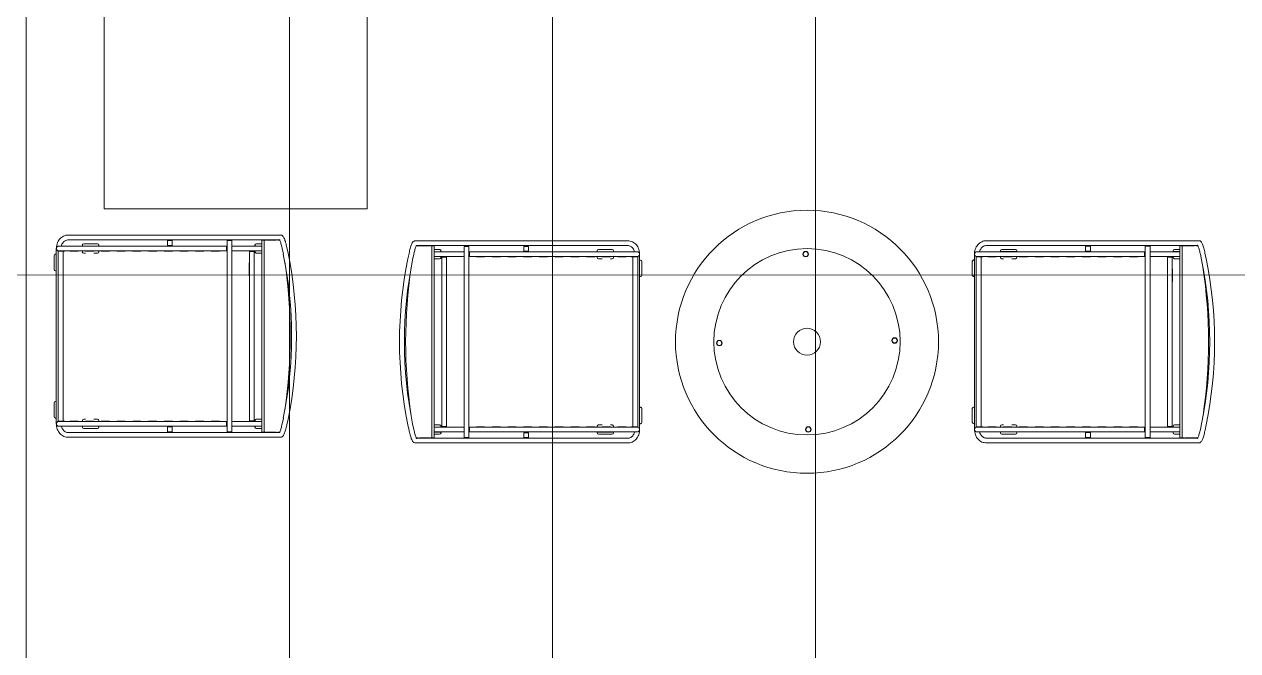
# Model space of a CAD drawing. Header units: inches. Extents: x 3268 to 7018, y 976 to 6708.
# Drawn here: x 5792.8 to 5903.5, y 1782.3 to 1839.4 of the extents above; entities that cross this region are included whole.
import ezdxf

# ---------------------------------------------------------------- set-up
doc = ezdxf.new("R2010")
doc.units = ezdxf.units.IN
doc.header["$MEASUREMENT"] = 0
for name, color, linetype, lineweight in [('L-PVMT-CONC-HATC', 252, 'Continuous', 15), ('L-PVMT-HATCH BOUND NPLOT', 45, 'Continuous', 15), ('L-SITE-FURN', 2, 'Continuous', 15), ('site_dwg', 8, 'Continuous', 9)]:
    doc.layers.add(name, color=color, linetype=linetype, lineweight=lineweight)

# ---------------------------------------------------------------- blocks, each defined once
blk = doc.blocks.new('site_dwg_Parc Centre Chair-V231-Overall Retail Plan Opt 2')
at = {"layer": 'L-SITE-FURN', "color": 10}
for p, q in [((-5.2, 144.9), (2.1, 144.9)), ((-98.7, 100), (-98.7, 106.9)), ((-98.6, 106.9), (-98.6, 74.2)), ((-93.4, 74.2), (-93.4, 106.9)), ((93.3, 100), (93.3, 106.9)), ((93.4, 106.9), (93.4, 74.2)), ((98.6, 74.2), (98.6, 106.9)), ((98.7, 106.9), (98.7, 100.7)), ((105, 111.7), (105, 109.5)), ((-98.9, 99.5), (-99.6, 99.5)), ((-98.6, 99.9), (-98.7, 100)), ((-98.7, 100), (-98.7, 100)), ((-93.3, 100), (-93.4, 99.9)), ((-93.1, 99.5), (-92.4, 99.5)), ((66, 93.3), (80.3, 93.3)), ((67.1, 98.7), (79.1, 98.7)), ((67.1, 98.6), (79.1, 98.6)), ((67.1, 93.4), (79.1, 93.4)), ((93.1, 99.5), (92.4, 99.5)), ((93.4, 99.9), (93.3, 100)), ((93.3, 100), (93.3, 100)), ((98.7, 100), (98.6, 99.9)), ((98.7, 100), (98.7, 100)), ((98.9, 99.5), (99.6, 99.5)), ((-98.9, -71.5), (-99.6, -71.5)), ((-93.3, -71.9), (-93.4, -71.9)), ((-92.4, -71.5), (-93.1, -71.5)), ((93.1, -71.5), (92.4, -71.5)), ((98.7, -71.9), (98.6, -71.9)), ((99.6, -71.5), (98.9, -71.5)), ((-98.9, -89.5), (-99.6, -89.5)), ((-98.7, -89), (-98.7, -89)), ((-93.3, -89), (-93.4, -89.1)), ((-93.1, -89.5), (-92.4, -89.5)), ((93.1, -89.5), (92.4, -89.5)), ((93.4, -89.1), (93.3, -89)), ((93.3, -89), (93.3, -89)), ((98.7, -89), (98.6, -89.1)), ((98.9, -89.5), (99.6, -89.5)), ((-93, -112.7), (-93.4, -112.7)), ((-93, -108.8), (-93, -110.6)), ((-89.6, -118.3), (-89.6, -118.9)), ((-72, -118), (-72.1, -118.1)), ((-72.1, -118.1), (-72.1, -118)), ((-71.6, -118.3), (-71.6, -118.9)), ((71.6, -118.3), (71.6, -118.9)), ((89.2, -118.1), (89.1, -118)), ((89.2, -118), (89.2, -118.1)), ((89.6, -118.3), (89.6, -118.9)), ((93, -108.8), (93, -110.6)), ((93.4, -112.7), (93, -112.7))]:
    blk.add_line(p, q, dxfattribs=at)
at = {"layer": 'L-SITE-FURN', "color": 10, "flags": 128}
for points in [[(-90.8, 135.7), (-96.9, 134.4), (-97.6, 134.3), (-99, 134), (-100.3, 133.7), (-101.6, 133.4), (-102.8, 133), (-103.9, 132.7), (-105, 132.3), (-106, 132), (-107, 131.6), (-107.8, 131.2), (-108.6, 130.8), (-109.2, 130.4), (-109.6, 130), (-110, 129.6), (-110.3, 129.2), (-110.5, 128.7), (-110.6, 128.1), (-110.6, 127.8), (-110.6, 126.9), (-110.6, -100.2), (-110.6, -105.3), (-110.6, -106.1), (-110.4, -107.3), (-110.1, -108.6), (-109.7, -109.8), (-109.1, -111), (-108.4, -112.1), (-107.5, -113.1), (-106.5, -114.1), (-105.5, -115), (-104.3, -115.7), (-103, -116.4), (-101.7, -117), (-100.3, -117.4), (-98.8, -117.7), (-97.4, -117.9), (-96, -118), (96, -118), (96.8, -117.9), (98.3, -117.8), (99.8, -117.5), (101.2, -117.1), (102.6, -116.6), (103.9, -116), (105.1, -115.2), (106.2, -114.4), (107.2, -113.4), (108.1, -112.4), (108.9, -111.3), (109.5, -110.1), (110, -108.9), (110.4, -107.6), (110.6, -106.3), (110.6, -105.3), (110.6, -100.2), (110.6, 126.9), (110.6, 127.8), (110.6, 128.4), (110.4, 129), (110.1, 129.4), (109.8, 129.8), (109.5, 130.2), (109.1, 130.5), (108.5, 130.9), (107.6, 131.3), (106.8, 131.7), (105.8, 132.1), (104.7, 132.4), (103.6, 132.8), (102.4, 133.1), (101.1, 133.5), (99.8, 133.8), (98.5, 134.1), (97.2, 134.4), (96.9, 134.4), (90.8, 135.7)], [(-89.7, 130.6), (-95.9, 129.3), (-97.2, 129), (-98.4, 128.7), (-99.6, 128.4), (-100.8, 128.1), (-101.8, 127.8), (-102.8, 127.5), (-103.7, 127.2), (-104.4, 127), (-105, 126.7), (-105.5, 126.5), (-105.8, 126.4), (-106, 126.3), (-106, 126.2), (-106, 126.2)], [(-105.2, 126.7), (-105, 125.9), (-105, 124.6), (-105.4, 126.5)], [(-98.6, -112.4), (-98.9, -112.4), (-99.9, -112), (-101, -111.6), (-101.9, -111), (-102.7, -110.4), (-103.5, -109.7), (-104.1, -109), (-104.6, -108.2), (-105, -107.3), (-105.3, -106.4), (-105.4, -105.5), (-105.4, -105.3), (-105.4, -100.2), (-105.4, 126.6)], [(-105.3, 125.1), (-105.3, 123.5), (-105, 121.3), (-105, 122.9), (-105.3, 125.1), (-105.1, 125.2)], [(-105.2, 121.4), (-105.2, 119.5), (-105, 117.3), (-105, 119.2), (-105.2, 121.4), (-105, 121.4)], [(89.7, 130.6), (95.9, 129.3), (96.5, 129.2), (97.8, 128.9), (99, 128.6), (100.2, 128.3), (101.3, 128), (102.4, 127.7), (103.3, 127.4), (104.1, 127.1), (104.8, 126.8), (105.4, 126.6), (105.7, 126.4), (105.9, 126.3), (106, 126.2), (106, 126.2)], [(105.4, 126.6), (105.4, -100.2), (105.4, -105.3), (105.4, -105.7), (105.2, -106.6), (104.9, -107.5), (104.5, -108.4), (103.9, -109.2), (103.3, -110), (102.5, -110.6), (101.6, -111.2), (100.6, -111.8), (99.5, -112.2), (98.6, -112.4)], [(105.2, 126.7), (105, 125.9), (105, 124.6), (105.4, 126.5)], [(105.3, 125.1), (105.3, 123.5), (105, 121.3), (105, 122.9), (105.3, 125.1), (105.1, 125.2)], [(105.2, 121.4), (105.2, 119.5), (105, 117.3), (105, 119.2), (105.2, 121.4), (105, 121.4)], [(-105, 109.5), (-105, 106.9), (105, 106.9), (105, 109.5), (-105, 109.5), (-105, 111.7)], [(-101.1, 106.9), (-101.1, 101), (-101.1, 101)], [(-93.3, 106.9), (-93.3, 100), (-93.3, 100)], [(-90.9, 101), (-90.9, 101), (-90.9, 106.9)], [(90.9, 106.9), (90.9, 101), (90.9, 101)], [(101.1, 101), (101.1, 101), (101.1, 106.9)], [(105, 112.5), (105.1, 114.7), (105.1, 116.9), (105, 114.8), (105, 112.5)], [(-99.6, 99.5), (-99.6, 99.5), (-99.6, 99.5)], [(-98.6, 99.5), (-98.9, 99.5), (-98.9, 99.8), (-98.9, 100), (-98.9, 100), (-98.8, 100), (-98.8, 100), (-98.7, 100), (-98.7, 100), (-98.7, 100)], [(-93.1, 100), (-93.1, 99.8), (-93.1, 99.5), (-93.4, 99.5)], [(80.3, 93.4), (92.6, 93.4), (92.6, 93.8), (92.6, 98.6), (-92.6, 98.6), (-92.6, 93.8), (-92.6, 93.4), (66, 93.4)], [(-92.4, 99.5), (-92.4, 99.5), (-92.4, 99.5)], [(66, 93.4), (66.2, 93.4), (66.6, 93.4), (67.1, 93.4), (79.1, 93.4)], [(92.4, 99.5), (92.4, 99.5), (92.4, 99.5)], [(93.4, 99.5), (93.1, 99.5), (93.1, 99.8), (93.1, 100), (93.1, 100), (93.2, 100), (93.2, 100), (93.3, 100), (93.3, 100), (93.3, 100)], [(98.9, 100), (98.9, 99.8), (98.9, 99.5), (98.6, 99.5)], [(99.6, 99.5), (99.6, 99.5), (99.6, 99.5)], [(-98.6, 68.9), (-98.6, 68.2), (-98.6, -99.5), (-98.6, -115.3)], [(-98.6, 68.2), (-98.5, 68.2), (-98.3, 68.2), (-97.9, 68.3), (-97.3, 68.3), (-96.7, 68.3), (-96, 68.3), (-95.3, 68.3), (-94.7, 68.3), (-94.1, 68.3), (-93.7, 68.2), (-93.5, 68.2), (-93.4, 68.2)], [(-93.4, -115.3), (-93.4, -99.5), (-93.4, 68.2), (-93.4, 68.9)], [(93.4, 68.9), (93.4, 68.2), (93.4, -99.5), (93.4, -115.3)], [(93.4, 68.2), (93.5, 68.2), (93.7, 68.2), (94.1, 68.3), (94.7, 68.3), (95.3, 68.3), (96, 68.3), (96.7, 68.3), (97.3, 68.3), (97.9, 68.3), (98.3, 68.2), (98.5, 68.2), (98.6, 68.2)], [(98.6, -115.3), (98.6, -99.5), (98.6, 68.2), (98.6, 68.9)], [(-93, 60.8), (-93, 51.8), (-93, 51.7)], [(93, 60.8), (93, 51.8), (93, 51.7)], [(-93, 43.6), (-93, 34.6), (-93, 34.4)], [(93, 43.6), (93, 34.6), (93, 34.4)], [(-93, 26.3), (-93, 17.4), (-93, 17.2)], [(93, 26.3), (93, 17.4), (93, 17.2)], [(-93, 9.1), (-93, 0.1), (-93, 0)], [(93, 9.1), (93, 0.1), (93, 0)], [(104.6, 3.6), (104.6, 8.9), (99.4, 8.9), (99.4, 3.6), (104.6, 3.6)], [(-93, -8.1), (-93, -17.1), (-93, -17.2)], [(93, -8.1), (93, -17.1), (93, -17.2)], [(-93, -25.3), (-93, -34.3), (-93, -34.4)], [(93, -25.3), (93, -34.3), (93, -34.4)], [(-93, -42.5), (-93, -51.5), (-93, -51.7)], [(93, -42.5), (93, -51.5), (93, -51.7)], [(-93, -59.8), (-93, -68.8), (-93, -68.9)], [(93, -59.8), (93, -68.8), (93, -68.9)], [(-101.1, -73), (-101.1, -73), (-101.1, -88), (-101.1, -88)], [(-99.6, -71.5), (-99.6, -71.5), (-99.6, -71.5)], [(-98.9, -72), (-98.9, -71.8), (-98.9, -71.5), (-98.6, -71.5)], [(-98.7, -89), (-98.7, -72), (-98.7, -71.9), (-98.7, -71.9)], [(-93.1, -72), (-93.1, -71.8), (-93.1, -71.5), (-93.4, -71.5)], [(-93.3, -71.9), (-93.3, -72), (-93.3, -89), (-93.3, -89)], [(-93, -77), (-93, -86), (-93, -86.1)], [(-92.4, -71.5), (-92.4, -71.5), (-92.4, -71.5)], [(-90.9, -77), (-90.9, -73), (-90.9, -73)], [(90.9, -73), (90.9, -73), (90.9, -77)], [(92.4, -71.5), (92.4, -71.5), (92.4, -71.5)], [(93, -77), (93, -86), (93, -86.1)], [(93.1, -72), (93.1, -71.8), (93.1, -71.5), (93.4, -71.5)], [(93.3, -89), (93.3, -72), (93.3, -71.9), (93.3, -71.9)], [(98.9, -72), (98.9, -71.8), (98.9, -71.5), (98.6, -71.5)], [(98.7, -71.9), (98.7, -72), (98.7, -89), (98.7, -89)], [(99.6, -71.5), (99.6, -71.5), (99.6, -71.5)], [(101.1, -88), (101.1, -88), (101.1, -73), (101.1, -73)], [(-99.6, -89.5), (-99.6, -89.5), (-99.6, -89.5)], [(-98.6, -89.5), (-98.9, -89.5), (-98.9, -89.2), (-98.9, -89), (-98.9, -89), (-98.8, -89), (-98.8, -89), (-98.7, -89), (-98.7, -89), (-98.7, -89)], [(-93.1, -89), (-93.1, -89.2), (-93.1, -89.5), (-93.4, -89.5)], [(-92.4, -89.5), (-92.4, -89.5), (-92.4, -89.5)], [(-90.9, -88), (-90.9, -88), (-90.9, -86.1)], [(90.9, -86.1), (90.9, -88), (90.9, -88)], [(92.4, -89.5), (92.4, -89.5), (92.4, -89.5)], [(93.4, -89.5), (93.1, -89.5), (93.1, -89.2), (93.1, -89), (93.1, -89), (93.2, -89), (93.2, -89), (93.3, -89), (93.3, -89), (93.3, -89)], [(98.9, -89), (98.9, -89.2), (98.9, -89.5), (98.6, -89.5)], [(99.6, -89.5), (99.6, -89.5), (99.6, -89.5)], [(-93, -94.2), (-93, -103.2), (-93, -103.3)], [(93, -94.2), (93, -103.2), (93, -103.3)], [(-89.1, -118.3), (-89.3, -118.3), (-89.6, -118.3), (-89.6, -118)], [(-89.6, -118.9), (-89.6, -118.9), (-89.6, -119)], [(-72.1, -118), (-89.1, -118), (-89.2, -118.1), (-89.2, -118.1)], [(-71.6, -118), (-71.6, -118.3), (-71.9, -118.3), (-72.1, -118.3), (-72.1, -118.2), (-72.1, -118.2), (-72.1, -118.1), (-72.1, -118.1), (-72.1, -118), (-72.1, -118)], [(-71.6, -118.9), (-71.6, -118.9), (-71.6, -119)], [(72.1, -118.3), (71.9, -118.3), (71.6, -118.3), (71.6, -118)], [(71.6, -118.9), (71.6, -118.9), (71.6, -119)], [(72.1, -118.1), (72.1, -118.1), (72.1, -118), (89.1, -118)], [(89.1, -118), (89.1, -118), (89.1, -118.1), (89.1, -118.1), (89.1, -118.2), (89.1, -118.2), (89.1, -118.3), (89.3, -118.3), (89.6, -118.3), (89.6, -118)], [(89.6, -118.9), (89.6, -118.9), (89.6, -119)], [(-88.1, -120.4), (-88.1, -120.5), (-73.1, -120.5), (-73.1, -120.4)], [(73.1, -120.4), (73.1, -120.5), (88.1, -120.5), (88.1, -120.4)]]:
    blk.add_lwpolyline(points, dxfattribs=at)
for points in [[(-105.1, 114.7), (-105, 112.5), (-105, 114.8), (-105.1, 116.9)], [(104.6, 68.9), (104.6, 74.2), (-104.6, 74.2), (-104.6, 68.9)], [(-99.4, 3.6), (-99.4, 8.9), (-104.6, 8.9), (-104.6, 3.6)], [(93, -116), (93, -110.6), (-93, -110.6), (-93, -116)]]:
    blk.add_lwpolyline(points, close=True, dxfattribs=at)
at = {"layer": 'L-SITE-FURN', "color": 10}
for centre, radius, start, end in [((0, -309.2), 454.1, 78.4688, 101.5312), ((0, -309.2), 448.8, 78.4688, 101.5312), ((0, -414), 552.2, 81.509, 98.4218), ((-99.6, 101), 1.51, 180.4918, 269.9891), ((-99.5, 101), 1.5, 179.9332, 267.1298), ((-93.1, 99.4), 0.644, 85.6384, 106.6495), ((-92.5, 101), 1.5, 272.8702, 0.0668), ((-92.4, 101), 1.51, 269.9544, 359.5648), ((66.4, 98.9), 5.55, 262.4883, 277.4475), ((66.8, 93.7), 4.98, 86.4582, 99.5824), ((79.4, 94.1), 4.58, 79.891, 93.9828), ((79.5, 89), 4.45, 80.0625, 94.7232), ((79.8, 100), 6.61, 263.7814, 276.2831), ((92.4, 101), 1.51, 180.4918, 269.9891), ((92.5, 101), 1.5, 179.9332, 267.1298), ((98.9, 99.4), 0.644, 85.6384, 106.6495), ((99.5, 101), 1.5, 272.8702, 0.0668), ((99.6, 101), 1.51, 269.9544, 359.5648), ((-99.6, -73), 1.51, 89.9544, 179.5648), ((-99.5, -73), 1.5, 92.8702, 180.0668), ((-98.9, -71.1), 0.855, 268.2428, 284.0421), ((-93.1, -71.4), 0.644, 253.3505, 274.3616), ((-92.5, -73), 1.5, 359.9332, 87.1298), ((-92.4, -73), 1.51, 0.4918, 89.9891), ((92.4, -73), 1.51, 89.9544, 179.5648), ((92.5, -73), 1.5, 92.8702, 180.0668), ((93.1, -71.1), 0.855, 268.2428, 284.0421), ((98.9, -71.4), 0.644, 253.3505, 274.3616), ((99.5, -73), 1.5, 359.9332, 87.1298), ((99.6, -73), 1.51, 0.4918, 89.9891), ((-99.6, -88), 1.51, 180.4918, 269.9891), ((-99.5, -88), 1.5, 179.9332, 267.1298), ((-93.1, -89.6), 0.644, 85.6384, 106.6495), ((-92.5, -88), 1.5, 272.8702, 0.0668), ((-92.4, -88), 1.51, 269.9544, 359.5648), ((92.4, -88), 1.51, 180.4918, 269.9891), ((92.5, -88), 1.5, 179.9332, 267.1298), ((98.9, -89.6), 0.644, 85.6384, 106.6495), ((99.5, -88), 1.5, 272.8702, 0.0668), ((99.6, -88), 1.51, 269.9544, 359.5648), ((-96, -115.3), 2.63, 180, 0), ((-88.1, -118.9), 1.51, 179.9544, 269.5648), ((-88.1, -118.9), 1.5, 182.8702, 270.0668), ((-90, -118.2), 0.855, 358.2428, 14.0421), ((-73.1, -118.9), 1.51, 270.4918, 359.9891), ((-73.1, -118.9), 1.5, 269.9332, 357.1298), ((73.1, -118.9), 1.51, 179.9544, 269.5648), ((73.1, -118.9), 1.5, 182.8702, 270.0668), ((71.3, -118.2), 0.855, 358.2428, 14.0421), ((88.1, -118.9), 1.51, 270.4918, 359.9891), ((88.1, -118.9), 1.5, 269.9332, 357.1298), ((96, -115.3), 2.63, 180, 0)]:
    blk.add_arc(centre, radius, start, end, dxfattribs=at)
for centre, major_axis, start_param, end_param in [((-98.9, 100), (0.18, 0), 1.887809, 2.664987), ((-93.1, 100), (0.18, 0), 0.476606, 1.253784), ((93.1, 100), (0.18, 0), 1.887809, 2.664987), ((98.9, 100), (0.18, 0), 0.476606, 1.253784), ((-98.9, -72), (0.18, 0), 3.618199, 4.395376), ((-93.1, -72), (0.18, 0), 5.029402, 5.806579), ((93.1, -72), (0.18, 0), 3.618199, 4.395376), ((98.9, -72), (0.18, 0), 5.029402, 5.806579), ((-98.9, -89), (0.18, 0), 1.887809, 2.664987), ((-93.1, -89), (0.18, 0), 0.476606, 1.253784), ((93.1, -89), (0.18, 0), 1.887809, 2.664987), ((98.9, -89), (0.18, 0), 0.476606, 1.253784), ((-89.1, -118.2), (0, 0.18), 3.618199, 4.395376), ((-72.1, -118.2), (0, 0.18), 1.887809, 2.664987), ((72.1, -118.2), (0, 0.18), 3.618199, 4.395376), ((89.1, -118.2), (0, 0.18), 1.887809, 2.664987)]:
    blk.add_ellipse(centre, major_axis=major_axis, ratio=0.087489, start_param=start_param, end_param=end_param, dxfattribs=at)
blk = doc.blocks.new('site_dwg_Parc Centre Table-12649365-Overall Retail Plan Opt 2')
at = {"layer": 'L-SITE-FURN', "color": 10}
for centre, radius in [((0, 0), 12), ((0, 0), 8.5), ((0, 0), 8.5), ((0, 8), 0.25), ((0, 8), 0.227), ((0, 8), 0.227), ((0, 0), 1.23), ((0, 0), 1.23), ((-8, 0), 0.25), ((-8, 0), 0.227), ((-8, 0), 0.227), ((8, 0), 0.25), ((8, 0), 0.227), ((8, 0), 0.227), ((0, -8), 0.25), ((0, -8), 0.227), ((0, -8), 0.227)]:
    blk.add_circle(centre, radius, dxfattribs=at)
blk = doc.blocks.new('site_dwg_Parc Centre Chair-V219-Overall Retail Plan Opt 2')
at = {"layer": 'L-SITE-FURN', "color": 10}
for p, q in [((-5.2, 144.9), (2.1, 144.9)), ((-98.7, 100), (-98.7, 106.9)), ((-98.6, 106.9), (-98.6, 74.2)), ((-93.4, 74.2), (-93.4, 106.9)), ((93.3, 100), (93.3, 106.9)), ((93.4, 106.9), (93.4, 74.2)), ((98.6, 74.2), (98.6, 106.9)), ((105, 111.7), (105, 109.5)), ((-98.9, 99.5), (-99.6, 99.5)), ((-98.6, 99.9), (-98.7, 100)), ((-98.7, 100), (-98.7, 100)), ((-93.3, 100), (-93.4, 99.9)), ((-93.1, 99.5), (-92.4, 99.5)), ((66, 93.3), (80.3, 93.3)), ((67.1, 98.7), (79.1, 98.7)), ((67.1, 98.6), (79.1, 98.6)), ((67.1, 93.4), (79.1, 93.4)), ((93.1, 99.5), (92.4, 99.5)), ((93.4, 99.9), (93.3, 100)), ((93.3, 100), (93.3, 100)), ((98.7, 100), (98.6, 99.9)), ((98.9, 99.5), (99.6, 99.5)), ((-98.9, -71.5), (-99.6, -71.5)), ((-93.3, -71.9), (-93.4, -71.9)), ((-92.4, -71.5), (-93.1, -71.5)), ((93.1, -71.5), (92.4, -71.5)), ((98.7, -71.9), (98.6, -71.9)), ((99.6, -71.5), (98.9, -71.5)), ((-98.9, -89.5), (-99.6, -89.5)), ((-98.7, -89), (-98.7, -89)), ((-93.3, -89), (-93.4, -89.1)), ((-93.1, -89.5), (-92.4, -89.5)), ((93.1, -89.5), (92.4, -89.5)), ((93.4, -89.1), (93.3, -89)), ((93.3, -89), (93.3, -89)), ((98.7, -89), (98.6, -89.1)), ((98.9, -89.5), (99.6, -89.5)), ((-93, -112.7), (-93.4, -112.7)), ((-93, -108.8), (-93, -110.6)), ((-89.6, -118.3), (-89.6, -118.9)), ((-72, -118), (-72.1, -118.1)), ((-72.1, -118.1), (-72.1, -118)), ((-71.6, -118.3), (-71.6, -118.9)), ((71.6, -118.3), (71.6, -118.9)), ((89.2, -118.1), (89.1, -118)), ((89.2, -118), (89.2, -118.1)), ((89.6, -118.3), (89.6, -118.9)), ((93, -108.8), (93, -110.6)), ((93.4, -112.7), (93, -112.7))]:
    blk.add_line(p, q, dxfattribs=at)
at = {"layer": 'L-SITE-FURN', "color": 10, "flags": 128}
for points in [[(-90.8, 135.7), (-96.9, 134.4), (-97.6, 134.3), (-99, 134), (-100.3, 133.7), (-101.6, 133.4), (-102.8, 133), (-103.9, 132.7), (-105, 132.3), (-106, 132), (-107, 131.6), (-107.8, 131.2), (-108.6, 130.8), (-109.2, 130.4), (-109.6, 130), (-110, 129.6), (-110.3, 129.2), (-110.5, 128.7), (-110.6, 128.1), (-110.6, 127.8), (-110.6, 126.9), (-110.6, -100.2), (-110.6, -105.3), (-110.6, -106.1), (-110.4, -107.3), (-110.1, -108.6), (-109.7, -109.8), (-109.1, -111), (-108.4, -112.1), (-107.5, -113.1), (-106.5, -114.1), (-105.5, -115), (-104.3, -115.7), (-103, -116.4), (-101.7, -117), (-100.3, -117.4), (-98.8, -117.7), (-97.4, -117.9), (-96, -118), (96, -118), (96.8, -117.9), (98.3, -117.8), (99.8, -117.5), (101.2, -117.1), (102.6, -116.6), (103.9, -116), (105.1, -115.2), (106.2, -114.4), (107.2, -113.4), (108.1, -112.4), (108.9, -111.3), (109.5, -110.1), (110, -108.9), (110.4, -107.6), (110.6, -106.3), (110.6, -105.3), (110.6, -100.2), (110.6, 126.9), (110.6, 127.8), (110.6, 128.4), (110.4, 129), (110.1, 129.4), (109.8, 129.8), (109.5, 130.2), (109.1, 130.5), (108.5, 130.9), (107.6, 131.3), (106.8, 131.7), (105.8, 132.1), (104.7, 132.4), (103.6, 132.8), (102.4, 133.1), (101.1, 133.5), (99.8, 133.8), (98.5, 134.1), (97.2, 134.4), (96.9, 134.4), (90.8, 135.7)], [(-89.7, 130.6), (-95.9, 129.3), (-97.2, 129), (-98.4, 128.7), (-99.6, 128.4), (-100.8, 128.1), (-101.8, 127.8), (-102.8, 127.5), (-103.7, 127.2), (-104.4, 127), (-105, 126.7), (-105.5, 126.5), (-105.8, 126.4), (-106, 126.3), (-106, 126.2), (-106, 126.2)], [(-105.2, 126.7), (-105, 125.9), (-105, 124.6), (-105.4, 126.5)], [(-98.6, -112.4), (-98.9, -112.4), (-99.9, -112), (-101, -111.6), (-101.9, -111), (-102.7, -110.4), (-103.5, -109.7), (-104.1, -109), (-104.6, -108.2), (-105, -107.3), (-105.3, -106.4), (-105.4, -105.5), (-105.4, -105.3), (-105.4, -100.2), (-105.4, 126.6)], [(-105.3, 125.1), (-105.3, 123.5), (-105, 121.3), (-105, 122.9), (-105.3, 125.1), (-105.1, 125.2)], [(-105.2, 121.4), (-105.2, 119.5), (-105, 117.3), (-105, 119.2), (-105.2, 121.4), (-105, 121.4)], [(89.7, 130.6), (95.9, 129.3), (96.5, 129.2), (97.8, 128.9), (99, 128.6), (100.2, 128.3), (101.3, 128), (102.4, 127.7), (103.3, 127.4), (104.1, 127.1), (104.8, 126.8), (105.4, 126.6), (105.7, 126.4), (105.9, 126.3), (106, 126.2), (106, 126.2)], [(105.4, 126.6), (105.4, -100.2), (105.4, -105.3), (105.4, -105.7), (105.2, -106.6), (104.9, -107.5), (104.5, -108.4), (103.9, -109.2), (103.3, -110), (102.5, -110.6), (101.6, -111.2), (100.6, -111.8), (99.5, -112.2), (98.6, -112.4)], [(105.2, 126.7), (105, 125.9), (105, 124.6), (105.4, 126.5)], [(105.3, 125.1), (105.3, 123.5), (105, 121.3), (105, 122.9), (105.3, 125.1), (105.1, 125.2)], [(105.2, 121.4), (105.2, 119.5), (105, 117.3), (105, 119.2), (105.2, 121.4), (105, 121.4)], [(-105, 109.5), (-105, 106.9), (105, 106.9), (105, 109.5), (-105, 109.5), (-105, 111.7)], [(-101.1, 106.9), (-101.1, 101), (-101.1, 101)], [(-93.3, 106.9), (-93.3, 100), (-93.3, 100)], [(-90.9, 101), (-90.9, 101), (-90.9, 106.9)], [(90.9, 106.9), (90.9, 101), (90.9, 101)], [(98.7, 106.9), (98.7, 100), (98.7, 100)], [(101.1, 101), (101.1, 101), (101.1, 106.9)], [(105, 112.5), (105.1, 114.7), (105.1, 116.9), (105, 114.8), (105, 112.5)], [(-99.6, 99.5), (-99.6, 99.5), (-99.6, 99.5)], [(-98.6, 99.5), (-98.9, 99.5), (-98.9, 99.8), (-98.9, 100), (-98.9, 100), (-98.8, 100), (-98.8, 100), (-98.7, 100), (-98.7, 100), (-98.7, 100)], [(-93.1, 100), (-93.1, 99.8), (-93.1, 99.5), (-93.4, 99.5)], [(80.3, 93.4), (92.6, 93.4), (92.6, 93.8), (92.6, 98.6), (-92.6, 98.6), (-92.6, 93.8), (-92.6, 93.4), (66, 93.4)], [(-92.4, 99.5), (-92.4, 99.5), (-92.4, 99.5)], [(66, 93.4), (66.2, 93.4), (66.6, 93.4), (67.1, 93.4), (79.1, 93.4)], [(92.4, 99.5), (92.4, 99.5), (92.4, 99.5)], [(93.4, 99.5), (93.1, 99.5), (93.1, 99.8), (93.1, 100), (93.1, 100), (93.2, 100), (93.2, 100), (93.3, 100), (93.3, 100), (93.3, 100)], [(98.9, 100), (98.9, 99.8), (98.9, 99.5), (98.6, 99.5)], [(99.6, 99.5), (99.6, 99.5), (99.6, 99.5)], [(-98.6, 68.9), (-98.6, 68.2), (-98.6, -99.5), (-98.6, -115.3)], [(-98.6, 68.2), (-98.5, 68.2), (-98.3, 68.2), (-97.9, 68.3), (-97.3, 68.3), (-96.7, 68.3), (-96, 68.3), (-95.3, 68.3), (-94.7, 68.3), (-94.1, 68.3), (-93.7, 68.2), (-93.5, 68.2), (-93.4, 68.2)], [(-93.4, -115.3), (-93.4, -99.5), (-93.4, 68.2), (-93.4, 68.9)], [(93.4, 68.9), (93.4, 68.2), (93.4, -99.5), (93.4, -115.3)], [(93.4, 68.2), (93.5, 68.2), (93.7, 68.2), (94.1, 68.3), (94.7, 68.3), (95.3, 68.3), (96, 68.3), (96.7, 68.3), (97.3, 68.3), (97.9, 68.3), (98.3, 68.2), (98.5, 68.2), (98.6, 68.2)], [(98.6, -115.3), (98.6, -99.5), (98.6, 68.2), (98.6, 68.9)], [(-93, 60.8), (-93, 51.8), (-93, 51.7)], [(93, 60.8), (93, 51.8), (93, 51.7)], [(-93, 43.6), (-93, 34.6), (-93, 34.4)], [(93, 43.6), (93, 34.6), (93, 34.4)], [(-93, 26.3), (-93, 17.4), (-93, 17.2)], [(93, 26.3), (93, 17.4), (93, 17.2)], [(-93, 9.1), (-93, 0.1), (-93, 0)], [(93, 9.1), (93, 0.1), (93, 0)], [(104.6, 3.6), (104.6, 8.9), (99.4, 8.9), (99.4, 3.6), (104.6, 3.6)], [(-93, -8.1), (-93, -17.1), (-93, -17.2)], [(93, -8.1), (93, -17.1), (93, -17.2)], [(-93, -25.3), (-93, -34.3), (-93, -34.4)], [(93, -25.3), (93, -34.3), (93, -34.4)], [(-93, -42.5), (-93, -51.5), (-93, -51.7)], [(93, -42.5), (93, -51.5), (93, -51.7)], [(-93, -59.8), (-93, -68.8), (-93, -68.9)], [(93, -59.8), (93, -68.8), (93, -68.9)], [(-101.1, -73), (-101.1, -73), (-101.1, -88), (-101.1, -88)], [(-99.6, -71.5), (-99.6, -71.5), (-99.6, -71.5)], [(-98.9, -72), (-98.9, -71.8), (-98.9, -71.5), (-98.6, -71.5)], [(-98.7, -89), (-98.7, -72), (-98.7, -71.9), (-98.7, -71.9)], [(-93.1, -72), (-93.1, -71.8), (-93.1, -71.5), (-93.4, -71.5)], [(-93.3, -71.9), (-93.3, -72), (-93.3, -89), (-93.3, -89)], [(-93, -77), (-93, -86), (-93, -86.1)], [(-92.4, -71.5), (-92.4, -71.5), (-92.4, -71.5)], [(-90.9, -77), (-90.9, -73), (-90.9, -73)], [(90.9, -73), (90.9, -73), (90.9, -77)], [(92.4, -71.5), (92.4, -71.5), (92.4, -71.5)], [(93, -77), (93, -86), (93, -86.1)], [(93.1, -72), (93.1, -71.8), (93.1, -71.5), (93.4, -71.5)], [(93.3, -89), (93.3, -72), (93.3, -71.9), (93.3, -71.9)], [(98.9, -72), (98.9, -71.8), (98.9, -71.5), (98.6, -71.5)], [(98.7, -71.9), (98.7, -72), (98.7, -89), (98.7, -89)], [(99.6, -71.5), (99.6, -71.5), (99.6, -71.5)], [(101.1, -88), (101.1, -88), (101.1, -73), (101.1, -73)], [(-99.6, -89.5), (-99.6, -89.5), (-99.6, -89.5)], [(-98.6, -89.5), (-98.9, -89.5), (-98.9, -89.2), (-98.9, -89), (-98.9, -89), (-98.8, -89), (-98.8, -89), (-98.7, -89), (-98.7, -89), (-98.7, -89)], [(-93.1, -89), (-93.1, -89.2), (-93.1, -89.5), (-93.4, -89.5)], [(-92.4, -89.5), (-92.4, -89.5), (-92.4, -89.5)], [(-90.9, -88), (-90.9, -88), (-90.9, -86.1)], [(90.9, -86.1), (90.9, -88), (90.9, -88)], [(92.4, -89.5), (92.4, -89.5), (92.4, -89.5)], [(93.4, -89.5), (93.1, -89.5), (93.1, -89.2), (93.1, -89), (93.1, -89), (93.2, -89), (93.2, -89), (93.3, -89), (93.3, -89), (93.3, -89)], [(98.9, -89), (98.9, -89.2), (98.9, -89.5), (98.6, -89.5)], [(99.6, -89.5), (99.6, -89.5), (99.6, -89.5)], [(-93, -94.2), (-93, -103.2), (-93, -103.3)], [(93, -94.2), (93, -103.2), (93, -103.3)], [(-89.1, -118.3), (-89.3, -118.3), (-89.6, -118.3), (-89.6, -118)], [(-89.6, -118.9), (-89.6, -118.9), (-89.6, -119)], [(-72.1, -118), (-89.1, -118), (-89.2, -118.1), (-89.2, -118.1)], [(-71.6, -118), (-71.6, -118.3), (-71.9, -118.3), (-72.1, -118.3), (-72.1, -118.2), (-72.1, -118.2), (-72.1, -118.1), (-72.1, -118.1), (-72.1, -118), (-72.1, -118)], [(-71.6, -118.9), (-71.6, -118.9), (-71.6, -119)], [(72.1, -118.3), (71.9, -118.3), (71.6, -118.3), (71.6, -118)], [(71.6, -118.9), (71.6, -118.9), (71.6, -119)], [(72.1, -118.1), (72.1, -118.1), (72.1, -118), (89.1, -118)], [(89.1, -118), (89.1, -118), (89.1, -118.1), (89.1, -118.1), (89.1, -118.2), (89.1, -118.2), (89.1, -118.3), (89.3, -118.3), (89.6, -118.3), (89.6, -118)], [(89.6, -118.9), (89.6, -118.9), (89.6, -119)], [(-88.1, -120.4), (-88.1, -120.5), (-73.1, -120.5), (-73.1, -120.4)], [(73.1, -120.4), (73.1, -120.5), (88.1, -120.5), (88.1, -120.4)]]:
    blk.add_lwpolyline(points, dxfattribs=at)
for points in [[(-105.1, 114.7), (-105, 112.5), (-105, 114.8), (-105.1, 116.9)], [(104.6, 68.9), (104.6, 74.2), (-104.6, 74.2), (-104.6, 68.9)], [(-99.4, 3.6), (-99.4, 8.9), (-104.6, 8.9), (-104.6, 3.6)], [(93, -116), (93, -110.6), (-93, -110.6), (-93, -116)]]:
    blk.add_lwpolyline(points, close=True, dxfattribs=at)
at = {"layer": 'L-SITE-FURN', "color": 10}
for centre, radius, start, end in [((0, -309.2), 454.1, 78.4688, 101.5312), ((0, -309.2), 448.8, 78.4688, 101.5312), ((0, -414), 552.2, 81.509, 98.4218), ((-99.6, 101), 1.51, 180.4918, 269.9891), ((-99.5, 101), 1.5, 179.9332, 267.1298), ((-93.1, 99.4), 0.644, 85.6384, 106.6495), ((-92.5, 101), 1.5, 272.8702, 0.0668), ((-92.4, 101), 1.51, 269.9544, 359.5648), ((66.4, 98.9), 5.55, 262.4883, 277.4475), ((66.8, 93.7), 4.98, 86.4582, 99.5824), ((79.4, 94.1), 4.58, 79.891, 93.9828), ((79.5, 89), 4.45, 80.0625, 94.7232), ((79.8, 100), 6.61, 263.7814, 276.2831), ((92.4, 101), 1.51, 180.4918, 269.9891), ((92.5, 101), 1.5, 179.9332, 267.1298), ((98.9, 99.4), 0.644, 85.6384, 106.6495), ((99.5, 101), 1.5, 272.8702, 0.0668), ((99.6, 101), 1.51, 269.9544, 359.5648), ((-99.6, -73), 1.51, 89.9544, 179.5648), ((-99.5, -73), 1.5, 92.8702, 180.0668), ((-98.9, -71.1), 0.855, 268.2428, 284.0421), ((-93.1, -71.4), 0.644, 253.3505, 274.3616), ((-92.5, -73), 1.5, 359.9332, 87.1298), ((-92.4, -73), 1.51, 0.4918, 89.9891), ((92.4, -73), 1.51, 89.9544, 179.5648), ((92.5, -73), 1.5, 92.8702, 180.0668), ((93.1, -71.1), 0.855, 268.2428, 284.0421), ((98.9, -71.4), 0.644, 253.3505, 274.3616), ((99.5, -73), 1.5, 359.9332, 87.1298), ((99.6, -73), 1.51, 0.4918, 89.9891), ((-99.6, -88), 1.51, 180.4918, 269.9891), ((-99.5, -88), 1.5, 179.9332, 267.1298), ((-93.1, -89.6), 0.644, 85.6384, 106.6495), ((-92.5, -88), 1.5, 272.8702, 0.0668), ((-92.4, -88), 1.51, 269.9544, 359.5648), ((92.4, -88), 1.51, 180.4918, 269.9891), ((92.5, -88), 1.5, 179.9332, 267.1298), ((98.9, -89.6), 0.644, 85.6384, 106.6495), ((99.5, -88), 1.5, 272.8702, 0.0668), ((99.6, -88), 1.51, 269.9544, 359.5648), ((-96, -115.3), 2.63, 180, 0), ((-88.1, -118.9), 1.51, 179.9544, 269.5648), ((-88.1, -118.9), 1.5, 182.8702, 270.0668), ((-90, -118.2), 0.855, 358.2428, 14.0421), ((-73.1, -118.9), 1.51, 270.4918, 359.9891), ((-73.1, -118.9), 1.5, 269.9332, 357.1298), ((73.1, -118.9), 1.51, 179.9544, 269.5648), ((73.1, -118.9), 1.5, 182.8702, 270.0668), ((71.3, -118.2), 0.855, 358.2428, 14.0421), ((88.1, -118.9), 1.51, 270.4918, 359.9891), ((88.1, -118.9), 1.5, 269.9332, 357.1298), ((96, -115.3), 2.63, 180, 0)]:
    blk.add_arc(centre, radius, start, end, dxfattribs=at)
for centre, major_axis, start_param, end_param in [((-98.9, 100), (0.18, 0), 1.887809, 2.664987), ((-93.1, 100), (0.18, 0), 0.476606, 1.253784), ((93.1, 100), (0.18, 0), 1.887809, 2.664987), ((98.9, 100), (0.18, 0), 0.476606, 1.253784), ((-98.9, -72), (0.18, 0), 3.618199, 4.395376), ((-93.1, -72), (0.18, 0), 5.029402, 5.806579), ((93.1, -72), (0.18, 0), 3.618199, 4.395376), ((98.9, -72), (0.18, 0), 5.029402, 5.806579), ((-98.9, -89), (0.18, 0), 1.887809, 2.664987), ((-93.1, -89), (0.18, 0), 0.476606, 1.253784), ((93.1, -89), (0.18, 0), 1.887809, 2.664987), ((98.9, -89), (0.18, 0), 0.476606, 1.253784), ((-89.1, -118.2), (0, 0.18), 3.618199, 4.395376), ((-72.1, -118.2), (0, 0.18), 1.887809, 2.664987), ((72.1, -118.2), (0, 0.18), 3.618199, 4.395376), ((89.1, -118.2), (0, 0.18), 1.887809, 2.664987)]:
    blk.add_ellipse(centre, major_axis=major_axis, ratio=0.087489, start_param=start_param, end_param=end_param, dxfattribs=at)
blk = doc.blocks.new('site_dwg_Parc Centre Chair-V220-Overall Retail Plan Opt 2')
at = {"layer": 'L-SITE-FURN', "color": 10}
for p, q in [((-5.2, 144.9), (2.1, 144.9)), ((-98.7, 100), (-98.7, 106.9)), ((-98.6, 106.9), (-98.6, 74.2)), ((-93.4, 74.2), (-93.4, 106.9)), ((93.3, 100), (93.3, 106.9)), ((93.4, 106.9), (93.4, 74.2)), ((98.6, 74.2), (98.6, 106.9)), ((105, 111.7), (105, 109.5)), ((-98.9, 99.5), (-99.6, 99.5)), ((-98.6, 99.9), (-98.7, 100)), ((-98.7, 100), (-98.7, 100)), ((-93.3, 100), (-93.4, 99.9)), ((-93.1, 99.5), (-92.4, 99.5)), ((66, 93.3), (80.3, 93.3)), ((67.1, 98.7), (79.1, 98.7)), ((67.1, 98.6), (79.1, 98.6)), ((67.1, 93.4), (79.1, 93.4)), ((93.1, 99.5), (92.4, 99.5)), ((93.4, 99.9), (93.3, 100)), ((93.3, 100), (93.3, 100)), ((98.7, 100), (98.6, 99.9)), ((98.9, 99.5), (99.6, 99.5)), ((-98.9, -71.5), (-99.6, -71.5)), ((-93.3, -71.9), (-93.4, -71.9)), ((-92.4, -71.5), (-93.1, -71.5)), ((93.1, -71.5), (92.4, -71.5)), ((98.7, -71.9), (98.6, -71.9)), ((99.6, -71.5), (98.9, -71.5)), ((-98.9, -89.5), (-99.6, -89.5)), ((-98.7, -89), (-98.7, -89)), ((-93.3, -89), (-93.4, -89.1)), ((-93.1, -89.5), (-92.4, -89.5)), ((93.1, -89.5), (92.4, -89.5)), ((93.4, -89.1), (93.3, -89)), ((93.3, -89), (93.3, -89)), ((98.7, -89), (98.6, -89.1)), ((98.9, -89.5), (99.6, -89.5)), ((-93, -112.7), (-93.4, -112.7)), ((-93, -108.8), (-93, -110.6)), ((-89.6, -118.3), (-89.6, -118.9)), ((-72, -118), (-72.1, -118.1)), ((-72.1, -118.1), (-72.1, -118)), ((-71.6, -118.3), (-71.6, -118.9)), ((71.6, -118.3), (71.6, -118.9)), ((89.2, -118.1), (89.1, -118)), ((89.2, -118), (89.2, -118.1)), ((89.6, -118.3), (89.6, -118.9)), ((93, -108.8), (93, -110.6)), ((93.4, -112.7), (93, -112.7))]:
    blk.add_line(p, q, dxfattribs=at)
at = {"layer": 'L-SITE-FURN', "color": 10, "flags": 128}
for points in [[(-90.8, 135.7), (-96.9, 134.4), (-97.6, 134.3), (-99, 134), (-100.3, 133.7), (-101.6, 133.4), (-102.8, 133), (-103.9, 132.7), (-105, 132.3), (-106, 132), (-107, 131.6), (-107.8, 131.2), (-108.6, 130.8), (-109.2, 130.4), (-109.6, 130), (-110, 129.6), (-110.3, 129.2), (-110.5, 128.7), (-110.6, 128.1), (-110.6, 127.8), (-110.6, 126.9), (-110.6, -100.2), (-110.6, -105.3), (-110.6, -106.1), (-110.4, -107.3), (-110.1, -108.6), (-109.7, -109.8), (-109.1, -111), (-108.4, -112.1), (-107.5, -113.1), (-106.5, -114.1), (-105.5, -115), (-104.3, -115.7), (-103, -116.4), (-101.7, -117), (-100.3, -117.4), (-98.8, -117.7), (-97.4, -117.9), (-96, -118), (96, -118), (96.8, -117.9), (98.3, -117.8), (99.8, -117.5), (101.2, -117.1), (102.6, -116.6), (103.9, -116), (105.1, -115.2), (106.2, -114.4), (107.2, -113.4), (108.1, -112.4), (108.9, -111.3), (109.5, -110.1), (110, -108.9), (110.4, -107.6), (110.6, -106.3), (110.6, -105.3), (110.6, -100.2), (110.6, 126.9), (110.6, 127.8), (110.6, 128.4), (110.4, 129), (110.1, 129.4), (109.8, 129.8), (109.5, 130.2), (109.1, 130.5), (108.5, 130.9), (107.6, 131.3), (106.8, 131.7), (105.8, 132.1), (104.7, 132.4), (103.6, 132.8), (102.4, 133.1), (101.1, 133.5), (99.8, 133.8), (98.5, 134.1), (97.2, 134.4), (96.9, 134.4), (90.8, 135.7)], [(-89.7, 130.6), (-95.9, 129.3), (-97.2, 129), (-98.4, 128.7), (-99.6, 128.4), (-100.8, 128.1), (-101.8, 127.8), (-102.8, 127.5), (-103.7, 127.2), (-104.4, 127), (-105, 126.7), (-105.5, 126.5), (-105.8, 126.4), (-106, 126.3), (-106, 126.2), (-106, 126.2)], [(-105.2, 126.7), (-105, 125.9), (-105, 124.6), (-105.4, 126.5)], [(-98.6, -112.4), (-98.9, -112.4), (-99.9, -112), (-101, -111.6), (-101.9, -111), (-102.7, -110.4), (-103.5, -109.7), (-104.1, -109), (-104.6, -108.2), (-105, -107.3), (-105.3, -106.4), (-105.4, -105.5), (-105.4, -105.3), (-105.4, -100.2), (-105.4, 126.6)], [(-105.3, 125.1), (-105.3, 123.5), (-105, 121.3), (-105, 122.9), (-105.3, 125.1), (-105.1, 125.2)], [(-105.2, 121.4), (-105.2, 119.5), (-105, 117.3), (-105, 119.2), (-105.2, 121.4), (-105, 121.4)], [(89.7, 130.6), (95.9, 129.3), (96.5, 129.2), (97.8, 128.9), (99, 128.6), (100.2, 128.3), (101.3, 128), (102.4, 127.7), (103.3, 127.4), (104.1, 127.1), (104.8, 126.8), (105.4, 126.6), (105.7, 126.4), (105.9, 126.3), (106, 126.2), (106, 126.2)], [(105.4, 126.6), (105.4, -100.2), (105.4, -105.3), (105.4, -105.7), (105.2, -106.6), (104.9, -107.5), (104.5, -108.4), (103.9, -109.2), (103.3, -110), (102.5, -110.6), (101.6, -111.2), (100.6, -111.8), (99.5, -112.2), (98.6, -112.4)], [(105.2, 126.7), (105, 125.9), (105, 124.6), (105.4, 126.5)], [(105.3, 125.1), (105.3, 123.5), (105, 121.3), (105, 122.9), (105.3, 125.1), (105.1, 125.2)], [(105.2, 121.4), (105.2, 119.5), (105, 117.3), (105, 119.2), (105.2, 121.4), (105, 121.4)], [(-105, 109.5), (-105, 106.9), (105, 106.9), (105, 109.5), (-105, 109.5), (-105, 111.7)], [(-101.1, 106.9), (-101.1, 101), (-101.1, 101)], [(-93.3, 106.9), (-93.3, 100), (-93.3, 100)], [(-90.9, 101), (-90.9, 101), (-90.9, 106.9)], [(90.9, 106.9), (90.9, 101), (90.9, 101)], [(98.7, 106.9), (98.7, 100), (98.7, 100)], [(101.1, 101), (101.1, 101), (101.1, 106.9)], [(105, 112.5), (105.1, 114.7), (105.1, 116.9), (105, 114.8), (105, 112.5)], [(-99.6, 99.5), (-99.6, 99.5), (-99.6, 99.5)], [(-98.6, 99.5), (-98.9, 99.5), (-98.9, 99.8), (-98.9, 100), (-98.9, 100), (-98.8, 100), (-98.8, 100), (-98.7, 100), (-98.7, 100), (-98.7, 100)], [(-93.1, 100), (-93.1, 99.8), (-93.1, 99.5), (-93.4, 99.5)], [(80.3, 93.4), (92.6, 93.4), (92.6, 93.8), (92.6, 98.6), (-92.6, 98.6), (-92.6, 93.8), (-92.6, 93.4), (66, 93.4)], [(-92.4, 99.5), (-92.4, 99.5), (-92.4, 99.5)], [(66, 93.4), (66.2, 93.4), (66.6, 93.4), (67.1, 93.4), (79.1, 93.4)], [(92.4, 99.5), (92.4, 99.5), (92.4, 99.5)], [(93.4, 99.5), (93.1, 99.5), (93.1, 99.8), (93.1, 100), (93.1, 100), (93.2, 100), (93.2, 100), (93.3, 100), (93.3, 100), (93.3, 100)], [(98.9, 100), (98.9, 99.8), (98.9, 99.5), (98.6, 99.5)], [(99.6, 99.5), (99.6, 99.5), (99.6, 99.5)], [(-98.6, 68.9), (-98.6, 68.2), (-98.6, -99.5), (-98.6, -115.3)], [(-98.6, 68.2), (-98.5, 68.2), (-98.3, 68.2), (-97.9, 68.3), (-97.3, 68.3), (-96.7, 68.3), (-96, 68.3), (-95.3, 68.3), (-94.7, 68.3), (-94.1, 68.3), (-93.7, 68.2), (-93.5, 68.2), (-93.4, 68.2)], [(-93.4, -115.3), (-93.4, -99.5), (-93.4, 68.2), (-93.4, 68.9)], [(93.4, 68.9), (93.4, 68.2), (93.4, -99.5), (93.4, -115.3)], [(93.4, 68.2), (93.5, 68.2), (93.7, 68.2), (94.1, 68.3), (94.7, 68.3), (95.3, 68.3), (96, 68.3), (96.7, 68.3), (97.3, 68.3), (97.9, 68.3), (98.3, 68.2), (98.5, 68.2), (98.6, 68.2)], [(98.6, -115.3), (98.6, -99.5), (98.6, 68.2), (98.6, 68.9)], [(-93, 60.8), (-93, 51.8), (-93, 51.7)], [(93, 60.8), (93, 51.8), (93, 51.7)], [(-93, 43.6), (-93, 34.6), (-93, 34.4)], [(93, 43.6), (93, 34.6), (93, 34.4)], [(-93, 26.3), (-93, 17.4), (-93, 17.2)], [(93, 26.3), (93, 17.4), (93, 17.2)], [(-93, 9.1), (-93, 0.1), (-93, 0)], [(93, 9.1), (93, 0.1), (93, 0)], [(104.6, 3.6), (104.6, 8.9), (99.4, 8.9), (99.4, 3.6), (104.6, 3.6)], [(-93, -8.1), (-93, -17.1), (-93, -17.2)], [(93, -8.1), (93, -17.1), (93, -17.2)], [(-93, -25.3), (-93, -34.3), (-93, -34.4)], [(93, -25.3), (93, -34.3), (93, -34.4)], [(-93, -42.5), (-93, -51.5), (-93, -51.7)], [(93, -42.5), (93, -51.5), (93, -51.7)], [(-93, -59.8), (-93, -68.8), (-93, -68.9)], [(93, -59.8), (93, -68.8), (93, -68.9)], [(-101.1, -73), (-101.1, -73), (-101.1, -88), (-101.1, -88)], [(-99.6, -71.5), (-99.6, -71.5), (-99.6, -71.5)], [(-98.9, -72), (-98.9, -71.8), (-98.9, -71.5), (-98.6, -71.5)], [(-98.7, -89), (-98.7, -72), (-98.7, -71.9), (-98.7, -71.9)], [(-93.1, -72), (-93.1, -71.8), (-93.1, -71.5), (-93.4, -71.5)], [(-93.3, -71.9), (-93.3, -72), (-93.3, -89), (-93.3, -89)], [(-93, -77), (-93, -86), (-93, -86.1)], [(-92.4, -71.5), (-92.4, -71.5), (-92.4, -71.5)], [(-90.9, -77), (-90.9, -73), (-90.9, -73)], [(90.9, -73), (90.9, -73), (90.9, -77)], [(92.4, -71.5), (92.4, -71.5), (92.4, -71.5)], [(93, -77), (93, -86), (93, -86.1)], [(93.1, -72), (93.1, -71.8), (93.1, -71.5), (93.4, -71.5)], [(93.3, -89), (93.3, -72), (93.3, -71.9), (93.3, -71.9)], [(98.9, -72), (98.9, -71.8), (98.9, -71.5), (98.6, -71.5)], [(98.7, -71.9), (98.7, -72), (98.7, -89), (98.7, -89)], [(99.6, -71.5), (99.6, -71.5), (99.6, -71.5)], [(101.1, -88), (101.1, -88), (101.1, -73), (101.1, -73)], [(-99.6, -89.5), (-99.6, -89.5), (-99.6, -89.5)], [(-98.6, -89.5), (-98.9, -89.5), (-98.9, -89.2), (-98.9, -89), (-98.9, -89), (-98.8, -89), (-98.8, -89), (-98.7, -89), (-98.7, -89), (-98.7, -89)], [(-93.1, -89), (-93.1, -89.2), (-93.1, -89.5), (-93.4, -89.5)], [(-92.4, -89.5), (-92.4, -89.5), (-92.4, -89.5)], [(-90.9, -88), (-90.9, -88), (-90.9, -86.1)], [(90.9, -86.1), (90.9, -88), (90.9, -88)], [(92.4, -89.5), (92.4, -89.5), (92.4, -89.5)], [(93.4, -89.5), (93.1, -89.5), (93.1, -89.2), (93.1, -89), (93.1, -89), (93.2, -89), (93.2, -89), (93.3, -89), (93.3, -89), (93.3, -89)], [(98.9, -89), (98.9, -89.2), (98.9, -89.5), (98.6, -89.5)], [(99.6, -89.5), (99.6, -89.5), (99.6, -89.5)], [(-93, -94.2), (-93, -103.2), (-93, -103.3)], [(93, -94.2), (93, -103.2), (93, -103.3)], [(-89.1, -118.3), (-89.3, -118.3), (-89.6, -118.3), (-89.6, -118)], [(-89.6, -118.9), (-89.6, -118.9), (-89.6, -119)], [(-72.1, -118), (-89.1, -118), (-89.2, -118.1), (-89.2, -118.1)], [(-71.6, -118), (-71.6, -118.3), (-71.9, -118.3), (-72.1, -118.3), (-72.1, -118.2), (-72.1, -118.2), (-72.1, -118.1), (-72.1, -118.1), (-72.1, -118), (-72.1, -118)], [(-71.6, -118.9), (-71.6, -118.9), (-71.6, -119)], [(72.1, -118.3), (71.9, -118.3), (71.6, -118.3), (71.6, -118)], [(71.6, -118.9), (71.6, -118.9), (71.6, -119)], [(72.1, -118.1), (72.1, -118.1), (72.1, -118), (89.1, -118)], [(89.1, -118), (89.1, -118), (89.1, -118.1), (89.1, -118.1), (89.1, -118.2), (89.1, -118.2), (89.1, -118.3), (89.3, -118.3), (89.6, -118.3), (89.6, -118)], [(89.6, -118.9), (89.6, -118.9), (89.6, -119)], [(-88.1, -120.4), (-88.1, -120.5), (-73.1, -120.5), (-73.1, -120.4)], [(73.1, -120.4), (73.1, -120.5), (88.1, -120.5), (88.1, -120.4)]]:
    blk.add_lwpolyline(points, dxfattribs=at)
for points in [[(-105.1, 114.7), (-105, 112.5), (-105, 114.8), (-105.1, 116.9)], [(104.6, 68.9), (104.6, 74.2), (-104.6, 74.2), (-104.6, 68.9)], [(-99.4, 3.6), (-99.4, 8.9), (-104.6, 8.9), (-104.6, 3.6)], [(93, -116), (93, -110.6), (-93, -110.6), (-93, -116)]]:
    blk.add_lwpolyline(points, close=True, dxfattribs=at)
at = {"layer": 'L-SITE-FURN', "color": 10}
for centre, radius, start, end in [((0, -309.2), 454.1, 78.4688, 101.5312), ((0, -309.2), 448.8, 78.4688, 101.5312), ((0, -414), 552.2, 81.509, 98.4218), ((-99.6, 101), 1.51, 180.4918, 269.9891), ((-99.5, 101), 1.5, 179.9332, 267.1298), ((-93.1, 99.4), 0.644, 85.6384, 106.6495), ((-92.5, 101), 1.5, 272.8702, 0.0668), ((-92.4, 101), 1.51, 269.9544, 359.5648), ((66.4, 98.9), 5.55, 262.4883, 277.4475), ((66.8, 93.7), 4.98, 86.4582, 99.5824), ((79.4, 94.1), 4.58, 79.891, 93.9828), ((79.5, 89), 4.45, 80.0625, 94.7232), ((79.8, 100), 6.61, 263.7814, 276.2831), ((92.4, 101), 1.51, 180.4918, 269.9891), ((92.5, 101), 1.5, 179.9332, 267.1298), ((98.9, 99.4), 0.644, 85.6384, 106.6495), ((99.5, 101), 1.5, 272.8702, 0.0668), ((99.6, 101), 1.51, 269.9544, 359.5648), ((-99.6, -73), 1.51, 89.9544, 179.5648), ((-99.5, -73), 1.5, 92.8702, 180.0668), ((-98.9, -71.1), 0.855, 268.2428, 284.0421), ((-93.1, -71.4), 0.644, 253.3505, 274.3616), ((-92.5, -73), 1.5, 359.9332, 87.1298), ((-92.4, -73), 1.51, 0.4918, 89.9891), ((92.4, -73), 1.51, 89.9544, 179.5648), ((92.5, -73), 1.5, 92.8702, 180.0668), ((93.1, -71.1), 0.855, 268.2428, 284.0421), ((98.9, -71.4), 0.644, 253.3505, 274.3616), ((99.5, -73), 1.5, 359.9332, 87.1298), ((99.6, -73), 1.51, 0.4918, 89.9891), ((-99.6, -88), 1.51, 180.4918, 269.9891), ((-99.5, -88), 1.5, 179.9332, 267.1298), ((-93.1, -89.6), 0.644, 85.6384, 106.6495), ((-92.5, -88), 1.5, 272.8702, 0.0668), ((-92.4, -88), 1.51, 269.9544, 359.5648), ((92.4, -88), 1.51, 180.4918, 269.9891), ((92.5, -88), 1.5, 179.9332, 267.1298), ((98.9, -89.6), 0.644, 85.6384, 106.6495), ((99.5, -88), 1.5, 272.8702, 0.0668), ((99.6, -88), 1.51, 269.9544, 359.5648), ((-96, -115.3), 2.63, 180, 0), ((-88.1, -118.9), 1.51, 179.9544, 269.5648), ((-88.1, -118.9), 1.5, 182.8702, 270.0668), ((-90, -118.2), 0.855, 358.2428, 14.0421), ((-73.1, -118.9), 1.51, 270.4918, 359.9891), ((-73.1, -118.9), 1.5, 269.9332, 357.1298), ((73.1, -118.9), 1.51, 179.9544, 269.5648), ((73.1, -118.9), 1.5, 182.8702, 270.0668), ((71.3, -118.2), 0.855, 358.2428, 14.0421), ((88.1, -118.9), 1.51, 270.4918, 359.9891), ((88.1, -118.9), 1.5, 269.9332, 357.1298), ((96, -115.3), 2.63, 180, 0)]:
    blk.add_arc(centre, radius, start, end, dxfattribs=at)
for centre, major_axis, start_param, end_param in [((-98.9, 100), (0.18, 0), 1.887809, 2.664987), ((-93.1, 100), (0.18, 0), 0.476606, 1.253784), ((93.1, 100), (0.18, 0), 1.887809, 2.664987), ((98.9, 100), (0.18, 0), 0.476606, 1.253784), ((-98.9, -72), (0.18, 0), 3.618199, 4.395376), ((-93.1, -72), (0.18, 0), 5.029402, 5.806579), ((93.1, -72), (0.18, 0), 3.618199, 4.395376), ((98.9, -72), (0.18, 0), 5.029402, 5.806579), ((-98.9, -89), (0.18, 0), 1.887809, 2.664987), ((-93.1, -89), (0.18, 0), 0.476606, 1.253784), ((93.1, -89), (0.18, 0), 1.887809, 2.664987), ((98.9, -89), (0.18, 0), 0.476606, 1.253784), ((-89.1, -118.2), (0, 0.18), 3.618199, 4.395376), ((-72.1, -118.2), (0, 0.18), 1.887809, 2.664987), ((72.1, -118.2), (0, 0.18), 3.618199, 4.395376), ((89.1, -118.2), (0, 0.18), 1.887809, 2.664987)]:
    blk.add_ellipse(centre, major_axis=major_axis, ratio=0.087489, start_param=start_param, end_param=end_param, dxfattribs=at)
blk = doc.blocks.new('site_dwg-12440225-Overall Retail Plan Opt 2')
at = {"layer": 'L-PVMT-CONC-HATC', "color": 10}
for p, q in [((24340517.49, 9814592.78), (24340503.61, 9814384.19)), ((24340541.44, 9814591.19), (24340527.08, 9814375.33)), ((24340565.39, 9814589.59), (24340550.54, 9814366.48)), ((24340589.33, 9814588), (24340574, 9814357.63)), ((24340306.57, 9814458.53), (24340695.2, 9814432.67))]:
    blk.add_line(p, q, dxfattribs=at)
at = {"layer": 'L-PVMT-HATCH BOUND NPLOT', "color": 10, "flags": 128}
blk.add_lwpolyline([(24340515.17, 9814450.71), (24340521.44, 9814545.02), (24340545.39, 9814543.43), (24340539.11, 9814449.11)], close=True, dxfattribs=at)
at = {"extrusion": (0, 0, -1), "xscale": 0.08333333333333327, "yscale": 0.08333333333333327, "zscale": -0.08333333333333327, "rotation": 93.8068303748066}
for name, p in [('site_dwg_Parc Centre Chair-V231-Overall Retail Plan Opt 2', (-24340519.84, 9814438.75)), ('site_dwg_Parc Centre Chair-V219-Overall Retail Plan Opt 2', (-24340603.4, 9814432.67))]:
    blk.add_blockref(name, p, dxfattribs=at)
at = {"extrusion": (0, 0, -1), "zscale": -1, "rotation": 2.961392089773114}
blk.add_blockref('site_dwg_Parc Centre Table-12649365-Overall Retail Plan Opt 2', (-24340578.34, 9814434.34), dxfattribs=at)
at = {"xscale": 0.08333333333333326, "yscale": 0.08333333333333326, "zscale": 0.08333333333333326, "rotation": 86.1931696251934}
blk.add_blockref('site_dwg_Parc Centre Chair-V220-Overall Retail Plan Opt 2', (24340553.29, 9814436), dxfattribs=at)

msp = doc.modelspace()

# ---------------------------------------------------------------- block references
at = {"layer": 'site_dwg', "color": 53, "lineweight": 15, "rotation": 3.810000000000009}
msp.add_blockref('site_dwg-12440225-Overall Retail Plan Opt 2', (-23628768.69, -11408316.78), dxfattribs=at)

doc.saveas('drawing.dxf')
